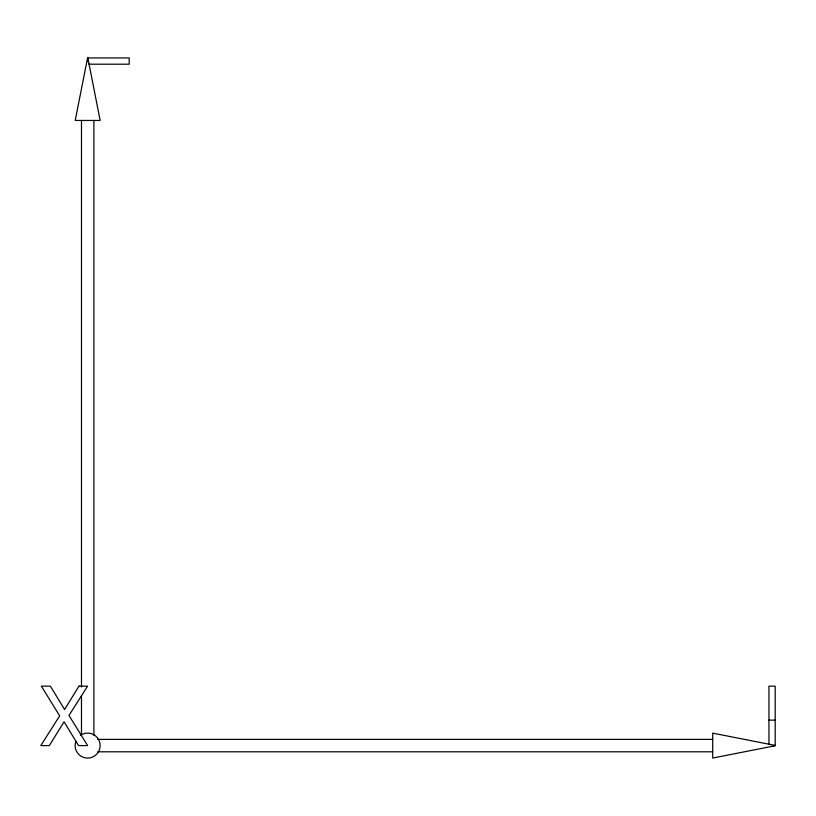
<?xml version="1.0" encoding="UTF-8"?>
<svg xmlns="http://www.w3.org/2000/svg" width="816" height="816" viewBox="0 0 816 816"><rect width="100%" height="100%" fill="white"/><g stroke="black" fill="none" stroke-linecap="round" stroke-linejoin="round"><path stroke-width="1.22" d="M88.944 64.199L129.203 64.199L129.203 57.946L87.547 57.946L75.225 120.452L100.154 120.452L87.842 57.946M768.947 720.13L775.2 720.13M97.808 739.388L712.694 739.388M772.701 745.589L775.2 745.589M97.808 751.801L712.694 751.801M775.2 745.447L712.694 733.125L712.694 758.054L775.2 745.742L775.2 686.154L768.947 686.154L768.947 744.345M93.891 120.452L93.891 735.338M87.689 57.946L87.689 61.69M81.488 120.452L81.488 686.96M81.488 695.875L81.488 735.338M80.356 735.42A12.505 12.505 0 0 1 99.562 741.887A12.505 12.505 0 0 1 87.373 758.095A12.505 12.505 0 0 1 75.837 741.428M78.999 686.154L64.586 709.512L50.378 686.154L41.361 686.154L59.68 715.856L40.8 745.589L49.337 745.589L64.066 721.803L78.56 745.589L87.618 745.589L68.983 715.459L87.577 686.154L78.999 686.154"/></g></svg>
